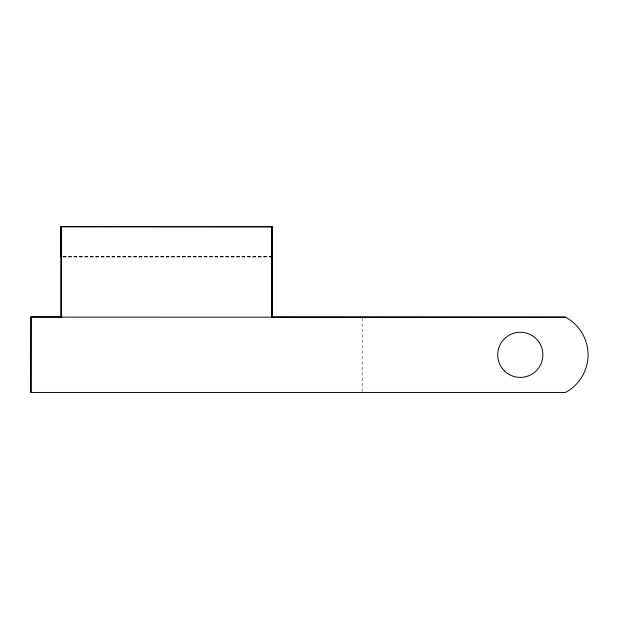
<?xml version="1.0" encoding="UTF-8"?>
<svg xmlns="http://www.w3.org/2000/svg" width="619" height="619" viewBox="0 0 619 619"><rect width="100%" height="100%" fill="white"/><g stroke="black" fill="none" stroke-linecap="round" stroke-linejoin="round"><path stroke-width="0.46" stroke-dasharray="3.1 2.32" d="M63.076 256.815L271.934 256.815M63.037 256.962L270.929 256.947M63.076 256.653L270.967 256.8M362.154 318.112L362.154 391.494"/><path stroke-width="0.93" d="M565.472 317.191A42.649 42.649 0 0 1 565.464 392.461L30.95 392.454L31.012 316.851L61.939 316.874M30.958 392.454L31.012 316.851M61.095 317.106L61.157 226.539L271.95 226.616L61.157 226.539M271.88 317.176L271.88 226.848M271.95 226.616L271.919 316.951M30.973 317.129L565.464 317.176L271.656 316.998M61.095 226.848L61.103 256.962M271.888 317.199L271.888 226.856L61.095 226.856L61.095 317.199M504.323 370.789A22.586 22.586 0 0 0 542.105 360.668A22.586 22.586 0 0 0 514.443 333.007A22.586 22.586 0 0 0 504.323 370.789"/></g></svg>
